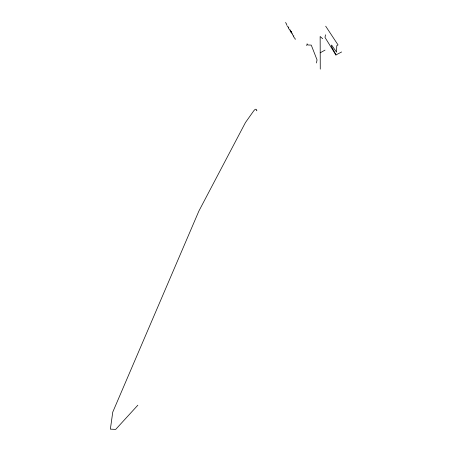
<?xml version="1.0" encoding="UTF-8"?>
<svg xmlns="http://www.w3.org/2000/svg" width="452" height="452" viewBox="0 0 452 452"><rect width="100%" height="100%" fill="white"/><g stroke="black" fill="none" stroke-linecap="round" stroke-linejoin="round"><path stroke-width="0.68" d="M292.794 34.273L292.32 34.697L293.907 36.013L293.291 36.346L295.388 39.126L295.128 39.267M306.744 45.635L307.094 43.804L307.818 44.968L311.258 45.11L317.044 59.884L316.451 62.975M325.496 34.804L324.999 37.409L335.966 55.138M291.094 32.216L290.873 31.278L292.235 33.646L290.461 31.493L291.354 31.855M137.837 405.207L115.695 429.4L110.361 429.14L112.768 412.083L198.88 211.061L245.464 122.52L253.911 110.593L255.256 109.271L256.363 109.327L256.533 110.723L256.905 110.74M290.037 29.233L289.399 29.499L288.969 29.081M320.208 52.811L325.028 50.11M341.639 51.963L336.017 54.884L331.372 46.245L331.598 45.036L336.542 52.127L336.78 45.641L338.039 44.934L325.694 26.182M285.427 22.6L285.8 22.741C285.715 23.498 287.449 24.301 286.5 24.967M322.666 38.719L320.152 36.488L320.265 69.133M290.512 30.51L289.924 30.058L290.246 31.002M286.992 25.736L288.788 27.515L288.297 27.798M288.856 28.674L288.122 27.188"/></g></svg>
